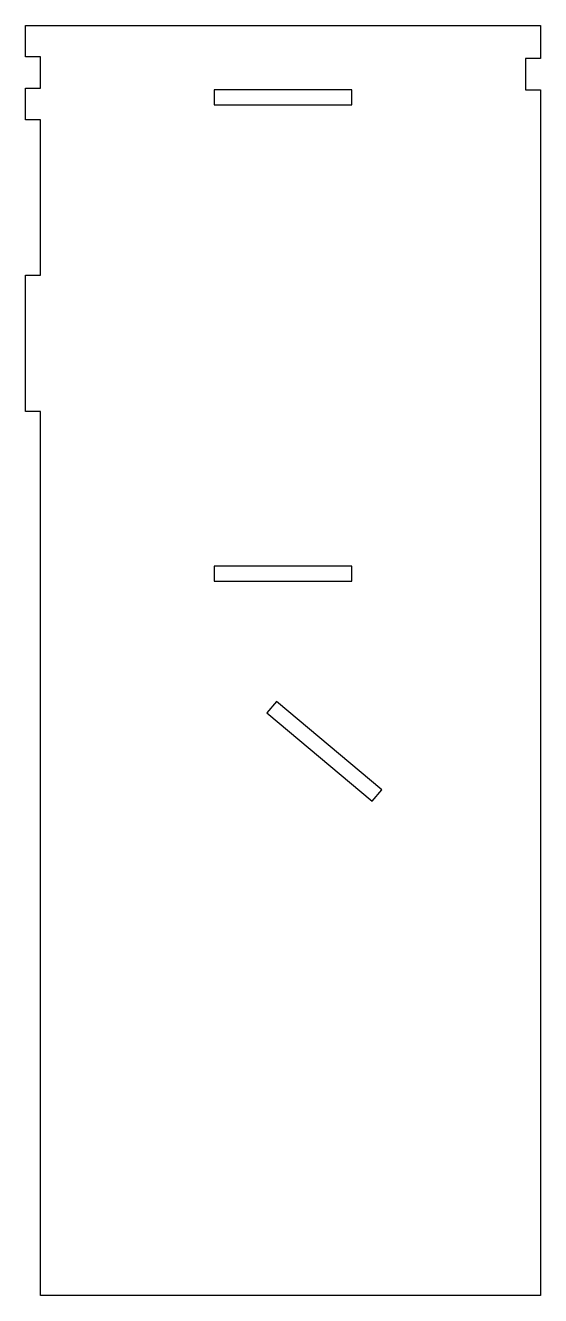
# Model space of a CAD drawing. Header units: inches. Extents: x 13 to 28, y 0 to 37.
import ezdxf

# ---------------------------------------------------------------- set-up
doc = ezdxf.new("R2010")
doc.units = ezdxf.units.IN
doc.layers.get('0').update_dxf_attribs({"linetype": 'CONTINUOUS'})

msp = doc.modelspace()

# ---------------------------------------------------------------- linework, layer by layer
for points in [[(13.437, 34.25), (13, 34.25), (13, 35.167), (13.437, 35.167), (13.437, 36.083), (13, 36.083), (13, 37), (28, 37), (28, 36.036), (27.562, 36.036), (27.562, 35.125), (28, 35.125), (28, 0), (13.437, 0), (13.437, 25.75), (13, 25.75), (13, 29.723), (13.437, 29.723)], [(18.5, 34.688), (22.5, 34.688), (22.5, 35.125), (18.5, 35.125)], [(18.5, 20.813), (22.5, 20.813), (22.5, 21.25), (18.5, 21.25)], [(23.093, 14.4), (23.374, 14.735), (20.31, 17.306), (20.029, 16.971)]]:
    msp.add_lwpolyline(points, close=True)

doc.saveas('drawing.dxf')
